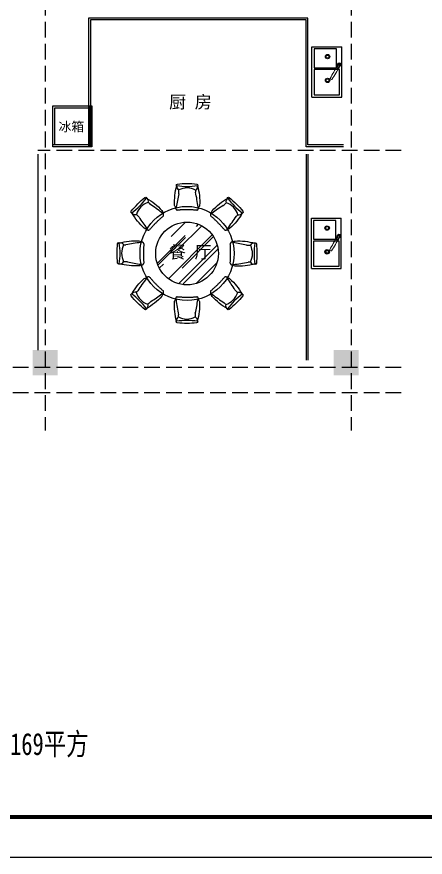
# Model space of a CAD drawing. Header units: millimetres. Extents: x -807114 to 42513, y -468455 to -61603.
# Drawn here: x -16245 to -9729, y -185706 to -172318 of the extents above; entities that cross this region are included whole.
import ezdxf

# ---------------------------------------------------------------- set-up
doc = ezdxf.new("R2010")
doc.units = ezdxf.units.MM
doc.header["$LTSCALE"] = 1000
doc.linetypes.add('DASH', pattern=[0.35, 0.25, -0.1])
doc.linetypes.add('DASHED2', pattern=[0.375, 0.25, -0.125])
for name, color, linetype in [('FF-FIXT', 31, 'Continuous'), ('FF-FURN', 51, 'Continuous'), ('floor', 9, 'Continuous'), ('KL截面', 30, 'Continuous'), ('P-活动家具', 134, 'Continuous'), ('PUB_TITLE', 4, 'Continuous'), ('建-轴', 1, 'Continuous')]:
    doc.layers.add(name, color=color, linetype=linetype)
doc.layers.add('jia +', color=4, linetype='Continuous', lineweight=20)
doc.layers.add('jia -', color=1, linetype='Continuous', lineweight=9)
doc.styles.add('D', font='simhei.ttf', dxfattribs={"width": 0.75, "height": 7})

# ---------------------------------------------------------------- blocks, each defined once
blk = doc.blocks.new('A$C73C27036')
at = {"layer": 'floor', "color": 251, "ltscale": 50}
for p, q in [((0, 800), (0, 0)), ((476, 800), (0, 800)), ((476, 800), (476, 0)), ((476, 0), (0, 0))]:
    blk.add_line(p, q, dxfattribs=at)
for centre, radius in [((226, 535), 35), ((226, 535), 25), ((226, 156), 35), ((226, 156), 25)]:
    blk.add_circle(centre, radius, dxfattribs=at)
at = {"layer": 'jia +', "color": 251}
for centre, radius, start, end in [((6980, -3738), 8043, 148.0351, 149.7132), ((-6915, 4285), 8043, 330.2868, 331.9649), ((161, 517), 5, 61.0799, 145.1717), ((-105, 35), 556, 58.9201, 61.0799), ((179, 507), 5, 334.8283, 58.9201), ((39, 285), 29.1, 101.9376, 18.0624)]:
    blk.add_arc(centre, radius, start, end, dxfattribs=at)
at = {"layer": 'jia -', "color": 251}
for centre, radius, start, end in [((40, 287), 20, 150, 330), ((278, 151), 294, 138.9018, 150.229), ((36, 294), 5, 149.5096, 224.4347), ((278, 151), 286, 139.062, 149.5096), ((55, 312), 31.1, 224.4347, 255.5653), ((39, 285), 29.1, 37.6892, 82.3108), ((48, 287), 5, 255.5653, 330.4904), ((-196, 425), 286, 330.4904, 340.938), ((-196, 425), 294, 329.771, 341.0982), ((60, 321), 24.5, 30.4631, 89.5369), ((64, 337), 2, 93.1644, 139.062), ((64, 328), 10.9, 26.8356, 93.1644)]:
    blk.add_arc(centre, radius, start, end, dxfattribs=at)
at = {"layer": 'jia -', "color": 2}
for centre, radius, start, end in [((60, 341), 5, 89.5369, 138.9018), ((72, 332), 2, 340.938, 26.8356), ((77, 331), 5, 341.0982, 30.4631)]:
    blk.add_arc(centre, radius, start, end, dxfattribs=at)
at = {"layer": 'P-活动家具', "ltscale": 50}
for p, q in [((35, 765), (35, 363)), ((441, 765), (35, 765)), ((441, 363), (441, 765)), ((35, 363), (441, 363)), ((85, 336), (85, 34)), ((441, 336), (85, 336)), ((441, 34), (441, 336)), ((85, 34), (441, 34))]:
    blk.add_line(p, q, dxfattribs=at)
blk = doc.blocks.new('A$C4A8B782B')
blk.add_wipeout([(222, -1016), (222, -1040), (234, -1053), (237, -1068), (238, -1091), (239, -1130), (238, -1194), (235, -1232), (231, -1277), (223, -1328), (217, -1360), (209, -1396), (207, -1406), (204, -1417), (201, -1428), (198, -1438), (197, -1442), (196, -1447), (197, -1447), (199, -1447), (202, -1448), (203, -1449), (204, -1450), (206, -1453), (206, -1454), (206, -1457), (204, -1462), (202, -1467), (201, -1469), (198, -1471), (195, -1474), (192, -1476), (189, -1477), (186, -1478), (176, -1479), (126, -1483), (56, -1487), (11, -1487), (-19, -1487), (-83, -1486), (-150, -1481), (-177, -1479), (-191, -1477), (-198, -1474), (-202, -1470), (-206, -1465), (-208, -1461), (-209, -1455), (-208, -1452), (-207, -1450), (-206, -1448), (-204, -1448), (-202, -1447), (-201, -1447), (-200, -1447), (-206, -1423), (-212, -1398), (-218, -1375), (-226, -1335), (-231, -1300), (-235, -1273), (-238, -1242), (-240, -1214), (-242, -1160), (-243, -1129), (-242, -1101), (-241, -1081), (-240, -1061), (-233, -1047), (-226, -1041), (-222, -1038), (-221, -1017), (-219, -1008), (-215, -999), (-201, -984), (-187, -976), (-148, -980), (-103, -982), (-56, -984), (-16, -985), (60, -984), (108, -983), (135, -981), (167, -979), (187, -977), (196, -982), (206, -989), (213, -997), (217, -1005), (217, -1005)])
blk.add_lwpolyline([(222, -1016), (222, -1040, -0.272197), (237, -1070, -0.084996), (196, -1447, -0.358062), (206, -1453), (206, -1453), (206, -1454, -0.383738), (183, -1478, -0.050605), (-186, -1478, -0.392463), (-209, -1453, -0.389694), (-200, -1447, -0.084991), (-240, -1070, -0.302708), (-222, -1038), (-221, -1017)], format="xyb")
at = {"color": 55}
blk.add_lwpolyline([(-222, -1038, -0.092226), (-211, -1035)], format="xyb", dxfattribs=at)
at = {"color": 59, "linetype": 'DASHED2', "ltscale": 100}
for centre, radius, start, end in [((-168, -1027), 54.1, 110.1038, 169.042), ((7, 1104), 2089, 264.6686, 274.9397), ((168, -1028), 54.1, 12.035, 69.5046)]:
    blk.add_arc(centre, radius, start, end, dxfattribs=at)
at = {"color": 55}
for centre, radius, start, end in [((3007, -656), 3240, 186.7254, 191.8588), ((-2372, -673), 2604, 346.2898, 352.0138), ((204, -1068), 32.9, 56.7052, 85.2625), ((-131, -1426), 71.8, 118.3681, 196.5728), ((-2, -2773), 1341, 81.5139, 98.4888), ((-741, -1326), 577, 356.3459, 0.4979), ((-741, -1326), 577, 356.3459, 0.4979), ((-3, -1053), 350, 242.3858, 297.1664), ((1856, -1350), 1699, 177.9785, 180.4743), ((1856, -1350), 1699, 177.9785, 180.4743), ((124, -1430), 74.3, 346.5778, 63.3863)]:
    blk.add_arc(centre, radius, start, end, dxfattribs=at)
blk = doc.blocks.new('F-20')
at = {"color": 0, "linetype": 'Continuous'}
for p, rotation in [((0, -150), 180), ((106, -106), 225.000000000398), ((-106, -106), 134.999999999602), ((150, 0), 270), ((-150, 0), 90), ((106, 106), 314.9999999996019), ((-106, 106), 45.00000000039797)]:
    blk.add_blockref('A$C4A8B782B', p, dxfattribs=dict(at, rotation=rotation))
blk.add_blockref('A$C4A8B782B', (0, 150), dxfattribs=at)

msp = doc.modelspace()

# ---------------------------------------------------------------- hatches: boundary and pattern name
h = msp.add_hatch(color=251)
h.dxf.hatch_style = 1
h.paths.add_polyline_path([(-15990.2, -177627.2), (-15990.2, -178027.2), (-15590.2, -178027.2), (-15590.2, -177627.2)])
h = msp.add_hatch(color=251)
h.dxf.hatch_style = 1
h.paths.add_polyline_path([(-11190.2, -177627.2), (-11190.2, -178027.2), (-10790.2, -178027.2), (-10790.2, -177627.2)])

# ---------------------------------------------------------------- linework, layer by layer
at = {"color": 251}
msp.add_line((-15910.2, -174507.2), (-15910.2, -177627.2), dxfattribs=at)
at = {"color": 39}
msp.add_lwpolyline([(-15083.2, -174357.2), (-15640.2, -174357.2), (-15640.2, -173767.2), (-15083.2, -173767.2)], close=True, dxfattribs=at)
at = {"layer": 'FF-FIXT', "ltscale": 3}
msp.add_line((-11630.2, -174507.2), (-11630.2, -177787.2), dxfattribs=at)
at = {"layer": 'FF-FIXT', "color": 251, "ltscale": 3}
msp.add_line((-11600.2, -174507.2), (-11600.2, -177787.2), dxfattribs=at)
msp.add_lwpolyline([(-11030.2, -174357.2), (-11600.2, -174357.2), (-11600.2, -172337.2), (-15100.2, -172337.2), (-15100.2, -174357.2), (-15670.2, -174357.2)], dxfattribs=at)
at = {"layer": 'FF-FIXT', "ltscale": 3}
msp.add_lwpolyline([(-11030.2, -174387.2), (-11630.2, -174387.2), (-11630.2, -172367.2), (-15070.2, -172367.2), (-15070.2, -174387.2), (-15670.2, -174387.2)], dxfattribs=at)
for points in [[(-15100.2, -174387.2), (-15670.2, -174387.2), (-15670.2, -173737.2), (-15100.2, -173737.2)], [(-15083.2, -173737.2), (-15047.7, -173737.2), (-15047.7, -174387.2), (-15083.2, -174387.2)]]:
    msp.add_lwpolyline(points, close=True, dxfattribs=at)
at = {"layer": 'PUB_TITLE'}
for points in [[(-35176.8, -185706), (2944.6, -185706), (2944.6, -158751.5), (-35176.8, -158751.5)], [(-33770.4, -185064.3), (2302.8, -185064.3), (2302.8, -159393.3), (-33770.4, -159393.3)]]:
    msp.add_lwpolyline(points, close=True, dxfattribs=at)
at = {"layer": 'PUB_TITLE', "const_width": 64.2}
msp.add_lwpolyline([(-33770.4, -185064.3), (2302.8, -185064.3), (2302.8, -159393.3), (-33770.4, -159393.3)], close=True, dxfattribs=at)
at = {"layer": '建-轴', "linetype": 'DASH'}
for p, q in [((-15790.2, -164347.2), (-15790.2, -178907.2)), ((-10910.2, -164347.2), (-10910.2, -178907.2)), ((-10110.2, -174447.2), (-15910.2, -174447.2)), ((-10110.2, -177907.2), (-24470.2, -177907.2)), ((-10110.2, -178307.2), (-24470.2, -178307.2))]:
    msp.add_line(p, q, dxfattribs=at)

# ---------------------------------------------------------------- block references
at = {"layer": 'FF-FURN', "linetype": 'Continuous', "rotation": 180}
for p in [(-11061.1, -172796.2), (-11067.6, -175526.7)]:
    msp.add_blockref('A$C73C27036', p, dxfattribs=at)

# ---------------------------------------------------------------- texts
at = {"layer": 'KL截面', "linetype": 'ByBlock', "style": 'D'}
for s, height, p in [('厨 房', 200, (-13814.7, -173774.7)), ('冰箱', 150, (-15578.9, -174142.6)), ('餐 厅', 200, (-13819.1, -176165.6))]:
    msp.add_text(s, height=height, dxfattribs=at).set_placement(p)
at = {"layer": 'KL截面', "linetype": 'ByBlock', "insert": (-18862.7, -183727.2), "char_height": 350.702, "attachment_point": 1, "style": 'D'}
msp.add_mtext_dynamic_manual_height_columns('{\\fSimSun|b0|i0|c134|p2;\\C2;本层建筑面积：169平方}', width=6094.915, gutter_width=12.5, heights=[0], dxfattribs=at)

# ---------------------------------------------------------------- next in the draw order: block references
at = {"layer": 'FF-FURN', "linetype": 'Continuous', "xscale": 0.8333333333333334, "yscale": 0.8333333333333334, "zscale": 0.8333333333333334}
msp.add_blockref('F-20', (-13528.7, -176088.1), dxfattribs=at)

# ---------------------------------------------------------------- next in the draw order: hatches: boundary and pattern name
at = {"layer": 'FF-FURN'}
h = msp.add_hatch(dxfattribs=at)
h.set_pattern_fill('AR-RROOF', color=58, scale=333.333333, angle=45, style=0)
h.set_pattern_definition([(45, (-3333143.3, -2288118.8), (282.842712, 754.247233), [5000, -666.66667, 1666.66667, -333.33333]), (45, (-3332947.7, -2287687.46), (-549.186267, 77.781746), [1000, -110, 2000, -250]), (45, (-3333225.8, -2287800.6), (1067.73124, 1383.572269), [2666.66667, -466.66667, 1333.33333, -333.33333])])
edge = h.paths.add_edge_path()
edge.add_arc((-13528.7, -176088.1), 500, 0, 360)

# ---------------------------------------------------------------- next in the draw order: linework, layer by layer
at = {"layer": 'FF-FURN', "linetype": 'Continuous'}
msp.add_circle((-13528.7, -176088.1), 750, dxfattribs=at)
at = {"layer": 'FF-FURN', "color": 55, "linetype": 'Continuous'}
msp.add_circle((-13528.7, -176088.1), 500, dxfattribs=at)

doc.saveas('drawing.dxf')
